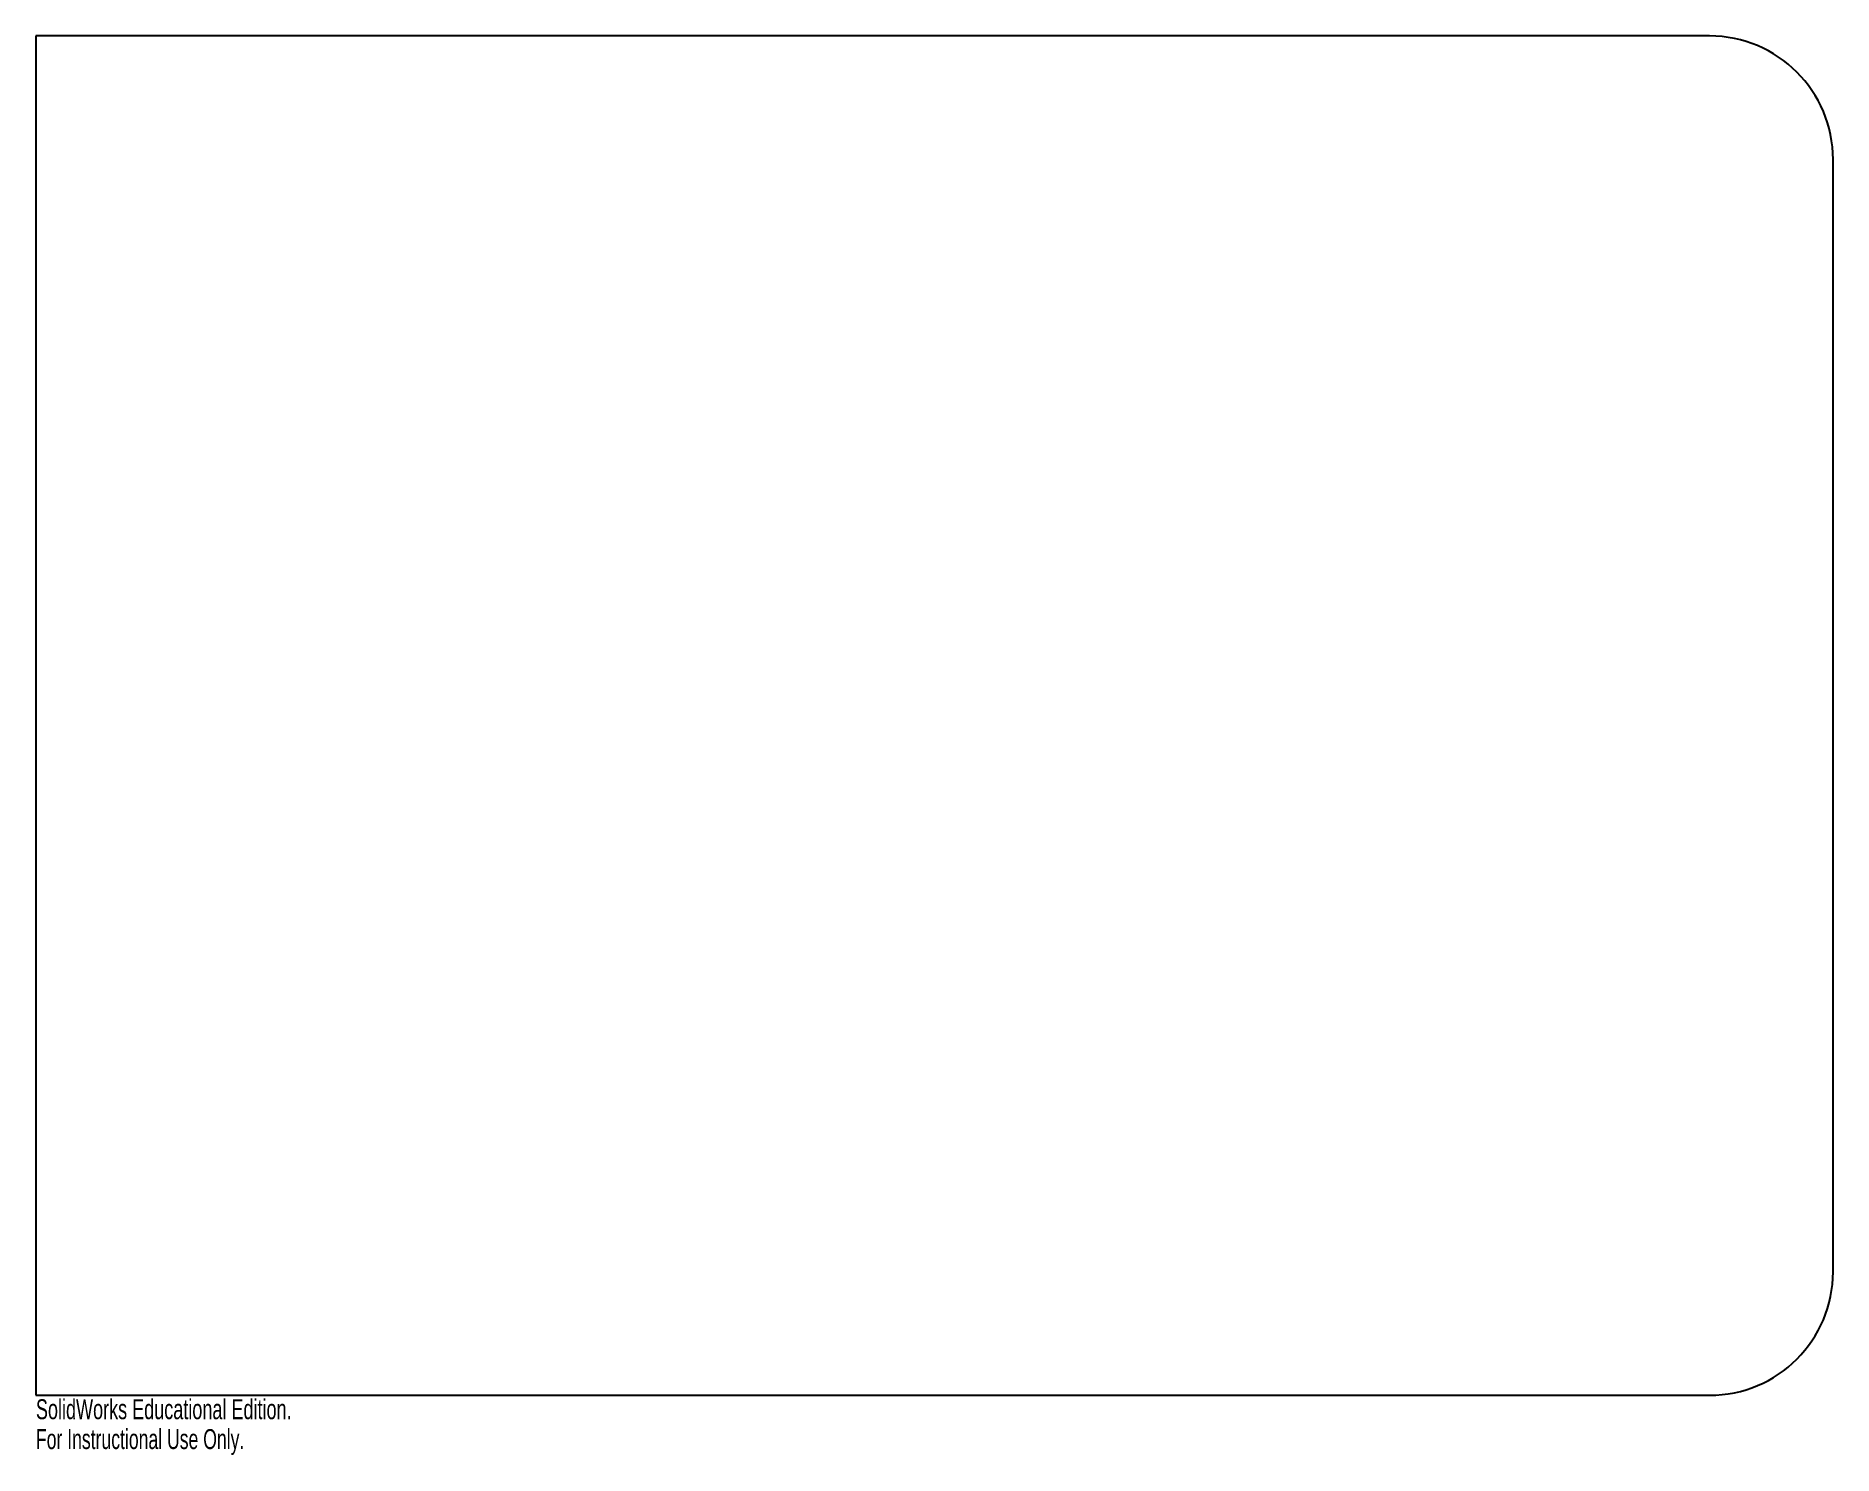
# Model space of a CAD drawing. Extents: x -31.5 to 12.1, y 6.5 to 41.
import ezdxf
from ezdxf.enums import TextEntityAlignment as Align

# ---------------------------------------------------------------- set-up
doc = ezdxf.new("R2010")
doc.units = 0
doc.layers.get('0').update_dxf_attribs({"linetype": 'CONTINUOUS'})

msp = doc.modelspace()

# ---------------------------------------------------------------- linework, layer by layer
at = {"color": 7, "linetype": 'CONTINUOUS'}
for p, q in [((-31.496, 41), (-31.496, 8)), ((9.128, 41), (-31.496, 41)), ((12.128, 11), (12.128, 38)), ((-31.496, 8), (9.128, 8))]:
    msp.add_line(p, q, dxfattribs=at)
for centre, start, end in [((9.128, 38), 0, 90), ((9.128, 11), 270, 0)]:
    msp.add_arc(centre, 3, start, end, dxfattribs=at)

# ---------------------------------------------------------------- texts
for s, width, p in [('SolidWorks Educational Edition.', 0.677419, (-31.496, 7.275)), ('For Instructional Use Only.', 0.661111, (-31.496, 6.55))]:
    msp.add_text(s, height=0.48336, dxfattribs=dict(at, width=width)).set_placement(p, align=Align.BOTTOM_LEFT)

doc.saveas('drawing.dxf')
